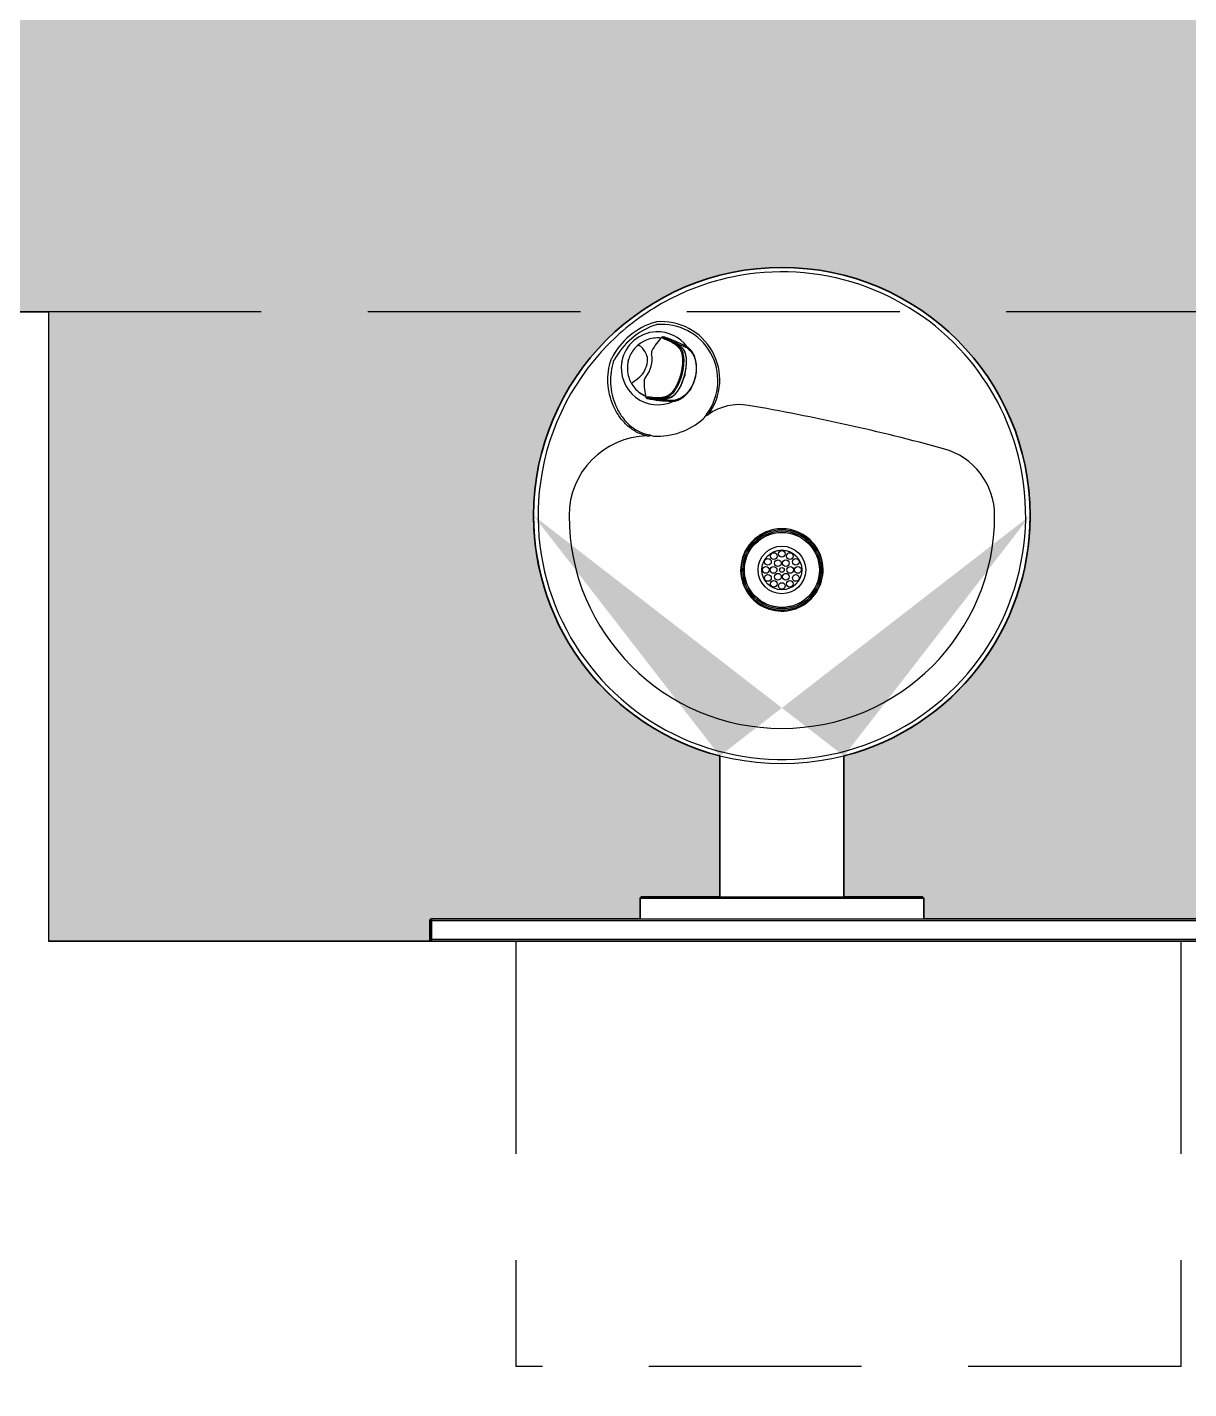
# Model space of a CAD drawing. Header units: inches. Extents: x 5931 to 10048, y 0 to 3185.
# Drawn here: x 8016.6 to 8049.35, y 1128.08 to 1166.48 of the extents above; entities that cross this region are included whole.
import ezdxf

# ---------------------------------------------------------------- set-up
doc = ezdxf.new("R2010")
doc.units = ezdxf.units.IN
doc.header["$LTSCALE"] = 48
doc.header["$MEASUREMENT"] = 0
doc.linetypes.add('HIDDEN2', pattern=[0.1875, 0.125, -0.0625])
doc.linetypes.add('HMWD-XFP$0$HIDDEN2', pattern=[0.1875, 0.125, -0.0625])
for name, color, linetype in [('A-Flor-Case-Full Height', 8, 'Continuous'), ('A-Flor-Pattern', 8, 'Continuous'), ('A-Flor-Pfix', 8, 'Continuous'), ('A-Flor-Soffit', 8, 'HIDDEN2'), ('A-Wall-Full', 8, 'Continuous')]:
    doc.layers.add(name, color=color, linetype=linetype)
doc.layers.add('S-Detl-Wide', color=8, linetype='Continuous', lineweight=35)

# ---------------------------------------------------------------- blocks, each defined once
blk = doc.blocks.new('HMWD-XFP$0$15-P-EDF')
at = {"linetype": 'HMWD-XFP$0$HIDDEN2'}
for p, q in [((-1.927, 12), (16.823, 12)), ((-1.927, 0), (-1.927, 12)), ((16.823, 0), (16.823, 12))]:
    blk.add_line(p, q, dxfattribs=at)
for p, q in [((-19.198, 0), (19.198, 0)), ((19.198, -0.052), (19.198, 0)), ((19.214, 0), (19.214, -0.573)), ((19.25, 0), (19.214, 0)), ((19.25, 0), (19.25, -0.573)), ((19.198, -0.052), (-19.198, -0.052)), ((19.204, -0.046), (19.198, -0.046)), ((19.198, -0.573), (19.198, -0.052)), ((19.204, -0.579), (19.204, -0.046)), ((-19.198, -0.573), (19.198, -0.573)), ((19.198, -0.625), (-19.198, -0.625)), ((5.322, -0.625), (5.322, -1.198)), ((13.322, -1.198), (13.322, -0.625)), ((19.198, -0.625), (19.198, -0.573)), ((19.198, -0.579), (19.204, -0.579)), ((19.198, -0.625), (19.204, -0.625)), ((19.204, -0.588), (19.204, -0.579)), ((19.204, -0.625), (19.204, -0.625)), ((19.204, -0.625), (19.204, -0.625)), ((19.204, -0.625), (19.204, -0.625)), ((19.25, -0.579), (19.25, -0.573)), ((5.322, -1.198), (13.322, -1.198)), ((13.27, -1.25), (5.373, -1.25)), ((7.572, -1.25), (7.572, -5.222)), ((11.072, -5.222), (11.072, -1.25)), ((12.439, -15.252), (12.696, -15.278)), ((12.502, -15.227), (12.455, -15.225)), ((12.455, -15.225), (12.594, -15.238)), ((12.501, -15.319), (12.59, -15.329)), ((12.507, -15.227), (12.502, -15.227)), ((12.619, -15.237), (12.507, -15.227)), ((12.59, -15.329), (12.59, -15.329)), ((12.59, -15.329), (12.591, -15.329)), ((12.594, -15.238), (12.715, -15.249)), ((12.61, -15.351), (12.611, -15.351)), ((12.611, -15.351), (12.611, -15.351)), ((12.69, -15.243), (12.619, -15.237)), ((12.781, -15.252), (12.69, -15.243)), ((12.705, -15.279), (12.696, -15.278)), ((12.723, -15.28), (12.705, -15.279)), ((12.723, -15.25), (12.715, -15.249)), ((12.741, -15.252), (12.723, -15.25)), ((12.781, -15.252), (12.723, -15.25)), ((12.764, -15.295), (12.919, -15.308)), ((12.764, -15.295), (12.861, -15.305)), ((12.861, -15.305), (12.927, -15.311)), ((12.861, -15.305), (12.861, -15.305)), ((12.879, -15.325), (12.88, -15.325)), ((12.88, -15.325), (13.036, -15.338)), ((12.919, -15.308), (12.921, -15.308)), ((13.018, -15.319), (12.921, -15.308)), ((12.927, -15.311), (13.018, -15.319)), ((13.122, -15.306), (13.121, -15.306)), ((13.122, -15.306), (13.122, -15.306)), ((13.561, -15.741), (13.484, -15.794)), ((12.114, -15.798), (12.062, -15.963)), ((12.064, -15.957), (12.074, -15.96)), ((12.143, -15.978), (12.175, -15.986)), ((13.254, -15.992), (13.207, -16.058)), ((13.254, -15.992), (13.261, -15.983)), ((13.281, -15.963), (13.261, -15.983)), ((13.484, -15.794), (13.484, -15.794)), ((13.575, -15.749), (13.609, -15.818)), ((13.109, -16.431), (13.109, -16.433)), ((13.109, -16.433), (13.114, -16.468)), ((13.114, -16.468), (13.125, -16.502)), ((13.658, -16.348), (13.644, -16.4)), ((14.055, -16.387), (14.065, -16.373)), ((14.14, -16.399), (14.127, -16.428)), ((12.281, -16.86), (12.044, -16.755)), ((12.045, -16.787), (12.172, -16.844)), ((12.045, -16.787), (12.087, -16.809)), ((12.087, -16.809), (12.091, -16.81)), ((12.091, -16.81), (12.194, -16.857)), ((12.213, -16.763), (12.132, -16.728)), ((12.172, -16.844), (12.283, -16.893)), ((12.194, -16.857), (12.342, -16.924)), ((12.214, -16.763), (12.213, -16.763)), ((12.215, -16.764), (12.214, -16.763)), ((12.243, -16.754), (12.242, -16.753)), ((12.243, -16.755), (12.243, -16.754)), ((12.281, -16.86), (12.289, -16.863)), ((12.283, -16.893), (12.291, -16.897)), ((12.289, -16.863), (12.306, -16.871)), ((12.49, -16.943), (12.348, -16.878)), ((12.438, -16.917), (12.348, -16.878)), ((13.203, -16.662), (13.243, -16.711)), ((13.243, -16.711), (13.299, -16.767)), ((13.299, -16.767), (13.351, -16.798)), ((13.475, -16.711), (13.412, -16.778)), ((12.291, -16.897), (12.308, -16.904)), ((12.291, -16.897), (12.342, -16.924)), ((12.439, -16.917), (12.438, -16.917)), ((12.498, -16.944), (12.439, -16.917)), ((12.465, -16.909), (12.464, -16.908)), ((12.607, -16.974), (12.465, -16.909)), ((12.491, -16.943), (12.49, -16.943)), ((12.491, -16.943), (12.581, -16.982)), ((12.581, -16.982), (12.498, -16.944)), ((12.665, -17.044), (12.666, -17.044)), ((12.677, -17.046), (12.71, -17.037)), ((12.85, -17.39), (12.864, -17.384)), ((12.888, -17.46), (12.86, -17.466))]:
    blk.add_line(p, q)
for centre, radius in [((9.322, -12), 7), ((9.322, -10.469), 1.14), ((9.322, -10.469), 1.1), ((9.322, -10.469), 1.062), ((9.322, -10.469), 1.057), ((9.322, -10.469), 0.671), ((9.322, -10.469), 0.563), ((9.095, -10.076), 0.0938), ((9.322, -10.016), 0.0938), ((9.549, -10.076), 0.0938), ((8.93, -10.242), 0.0938), ((9.212, -10.278), 0.0938), ((9.432, -10.278), 0.0938), ((9.714, -10.242), 0.0938), ((8.869, -10.469), 0.0938), ((8.93, -10.695), 0.0938), ((9.089, -10.469), 0.0938), ((9.212, -10.659), 0.0938), ((9.322, -10.469), 0.066), ((9.432, -10.659), 0.0937), ((9.555, -10.469), 0.0938), ((9.714, -10.695), 0.0938), ((9.775, -10.469), 0.0938), ((9.095, -10.861), 0.0938), ((9.322, -10.922), 0.0938), ((9.549, -10.861), 0.0938)]:
    blk.add_circle(centre, radius)
for centre, radius, start, end in [((19.198, -0.573), 0.0515, 270, 0), ((19.198, -0.573), 0.0156, 270, 0), ((19.204, -0.579), 0.0455, 270, 0), ((5.373, -1.198), 0.0515, 180, 270), ((13.27, -1.198), 0.0515, 270, 0), ((9.322, -12), 6.875, 352.1436, 194.079), ((9.322, -12), 6, 0, 180), ((9.322, -10.469), 1.162, 352.1436, 194.079), ((9.322, -10.469), 1.162, 194.079, 221.4042), ((9.322, -10.469), 1.162, 312.8325, 352.1436), ((9.321, -10.47), 1.161, 221.3846, 270.0414), ((9.322, -10.469), 1.162, 281.8715, 296.4699), ((9.322, -10.469), 1.162, 296.4699, 312.8325), ((9.322, -10.469), 1.162, 270, 281.8715), ((5.277, -12), 1.955, 180, 254.737), ((13.072, -12), 2.25, 271.2948, 0), ((9.322, -12), 6.875, 312.8325, 352.1436), ((9.322, -12), 6.875, 194.079, 221.4042), ((20.249, 42.865), 58.827, 254.73704, 260.23444), ((12.822, -16.156), 1.914, 86.5577, 132.285), ((12.907, -14.585), 0.34, 64.0026, 84.8983), ((10.525, -13.631), 1.5, 260.2344, 305.3799), ((12.715, -15.829), 1.643, 143.5618, 275.0513), ((12.713, -15.811), 1.585, 143.9376, 274.9556), ((11.85, -15.081), 0.464, 132.8677, 154.1916), ((12.822, -16.156), 1.028, 349.2554, 115.5702), ((12.827, 7.69), 22.92, 268.925, 269.03), ((12.707, -16.103), 0.81, 86.001, 104.7253), ((12.586, -15.354), 0.0253, 6.6082, 78.9176), ((12.801, -16.179), 0.876, 89.3728, 103.9006), ((12.596, -16.82), 1.545, 78.058, 85.2632), ((12.651, -16.674), 1.425, 81.0956, 86.3646), ((12.653, -17.164), 1.916, 75.8667, 86.1716), ((12.801, -16.179), 0.876, 86.1143, 89.3728), ((12.858, -15.327), 0.0226, 5.2731, 80.7492), ((12.651, -16.674), 1.425, 75.2073, 81.0956), ((8.149, -70.604), 55.521, 84.8621, 84.9729), ((13.014, -15.34), 0.022, 5.4723, 80.7592), ((11.482, -15.761), 1.726, 358.46, 14.6528), ((12.822, -16.156), 0.857, 53.5284, 66.7753), ((13.296, -15.515), 0.0589, 53.7146, 78.3573), ((12.822, -16.155), 0.855, 28.3409, 53.5032), ((13.7, -16.383), 1.691, 165.1999, 171.2667), ((13.807, -16.416), 0.825, 141.7578, 189.9815), ((13.809, -16.416), 0.7, 149.284, 181.2538), ((13.067, -15.801), 0.14, 311.434, 357.3561), ((14.35, -17.047), 1.523, 124.6876, 134.6189), ((12.822, -16.158), 0.857, 10.9845, 23.3506), ((12.825, -16.157), 0.854, 347.0571, 10.9894), ((12.198, -15.379), 2.113, 288.3939, 331.524), ((12.836, -16.172), 1.012, 272.2889, 349.7032), ((12.342, -15.544), 1.992, 285.9098, 333.6819), ((13.666, -16.337), 0.565, 196.9215, 215.0828), ((12.825, -16.157), 0.855, 319.5551, 343.4792), ((9.322, -12), 6.875, 221.4042, 281.8715), ((12.822, -16.156), 1.028, 216.2877, 272.7302), ((1.081, -36.968), 22.968, 61.5246, 61.6294), ((12.697, -16.145), 0.812, 225.8753, 244.5535), ((12.223, -16.74), 0.0253, 251.6544, 323.9915), ((12.815, -16.127), 0.875, 226.7125, 241.2319), ((12.815, -16.127), 0.875, 241.2319, 244.4975), ((11.448, -15.827), 1.745, 315.8705, 331.825), ((12.885, -16.6), 0.115, 334.687, 17.7311), ((12.822, -16.157), 0.856, 292.4462, 313.5488), ((12.969, -15.508), 1.544, 244.6565, 249.4564), ((13.219, -15.063), 2.057, 244.7767, 254.3997), ((9.322, -12), 6.875, 296.4699, 312.8325), ((12.969, -15.508), 1.544, 249.4564, 254.9461), ((12.446, -16.896), 0.0226, 249.8395, 325.3417), ((12.589, -16.961), 0.022, 249.8381, 325.0998), ((12.822, -16.156), 0.857, 263.8509, 292.4186), ((12.633, -16.709), 0.289, 296.6682, 297.2477), ((12.876, -17.207), 0.024, 89.7411, 97.1973), ((9.319, -11.991), 6.884, 281.8814, 296.4601)]:
    blk.add_arc(centre, radius, start, end)
blk.add_ellipse((12.638, -16.127), major_axis=(1.022, -0.21), ratio=0.821074, start_param=6.207806, end_param=6.269799)
for points, knots in [([(13.123, -14.249), (13.103, -14.25), (13.084, -14.251), (13.06, -14.254), (13.055, -14.255), (13.046, -14.258), (13.041, -14.259), (13.036, -14.264), (13.036, -14.266), (13.039, -14.27), (13.041, -14.271), (13.047, -14.275), (13.051, -14.277), (13.056, -14.279)], [0, 0, 0, 0, 0.5, 0.5, 0.625, 0.625, 0.75, 0.75, 0.8125, 0.8125, 0.875, 0.875, 1, 1, 1, 1]), ([(14.065, -16.373), (14.1, -16.268), (14.124, -16.161), (14.152, -15.945), (14.156, -15.835), (14.145, -15.618), (14.13, -15.511), (14.081, -15.3), (14.047, -15.196), (13.962, -14.999), (13.91, -14.905), (13.788, -14.727), (13.716, -14.643), (13.596, -14.534), (13.554, -14.499), (13.464, -14.436), (13.416, -14.408), (13.27, -14.333), (13.166, -14.298), (13.056, -14.279)], [0, 0, 0, 0, 0.125, 0.125, 0.25, 0.25, 0.375, 0.375, 0.5, 0.5, 0.625, 0.625, 0.75, 0.75, 0.8125, 0.8125, 0.875, 0.875, 1, 1, 1, 1]), ([(13.123, -14.249), (13.232, -14.274), (13.338, -14.315), (13.484, -14.395), (13.531, -14.425), (13.62, -14.491), (13.663, -14.527), (13.784, -14.641), (13.854, -14.724), (13.978, -14.905), (14.032, -15.003), (14.119, -15.204), (14.153, -15.308), (14.204, -15.523), (14.219, -15.632), (14.231, -15.851), (14.227, -15.963), (14.199, -16.184), (14.175, -16.293), (14.14, -16.399)], [0, 0, 0, 0, 0.125, 0.125, 0.1875, 0.1875, 0.25, 0.25, 0.375, 0.375, 0.5, 0.5, 0.625, 0.625, 0.75, 0.75, 0.875, 0.875, 1, 1, 1, 1]), ([(11.432, -14.879), (11.437, -14.87), (11.441, -14.861), (11.447, -14.848), (11.448, -14.843), (11.45, -14.836), (11.45, -14.834), (11.45, -14.829), (11.448, -14.827), (11.441, -14.826), (11.436, -14.828), (11.427, -14.832), (11.423, -14.835), (11.41, -14.842), (11.402, -14.848), (11.394, -14.854)], [0, 0, 0, 0, 0.25, 0.25, 0.375, 0.375, 0.4375, 0.4375, 0.5, 0.5, 0.625, 0.625, 0.75, 0.75, 1, 1, 1, 1]), ([(12.044, -16.755), (11.979, -16.724), (11.922, -16.677), (11.829, -16.556), (11.793, -16.484), (11.723, -16.244), (11.726, -16.057), (11.818, -15.704), (11.908, -15.54), (12.087, -15.366), (12.153, -15.32), (12.293, -15.261), (12.367, -15.247), (12.439, -15.252)], [0, 0, 0, 0, 0.125, 0.125, 0.25, 0.25, 0.5, 0.5, 0.75, 0.75, 0.875, 0.875, 1, 1, 1, 1]), ([(12.455, -15.225), (12.44, -15.225), (12.411, -15.224), (12.366, -15.227), (12.322, -15.235), (12.272, -15.249), (12.216, -15.271), (12.141, -15.31), (12.046, -15.38), (11.931, -15.505), (11.819, -15.694), (11.742, -15.925), (11.718, -16.16), (11.737, -16.351), (11.782, -16.493), (11.828, -16.584), (11.872, -16.647), (11.917, -16.698), (11.959, -16.735), (11.987, -16.753), (11.993, -16.757)], [0, 0, 0, 0, 0.0246354, 0.0492773, 0.0739112, 0.0985445, 0.1338218, 0.1690973, 0.2300507, 0.3105693, 0.4101765, 0.526445, 0.6291279, 0.7228716, 0.7903183, 0.8448043, 0.8773793, 0.9099558, 0.9549754, 0.9666441, 0.9666441, 0.9666441, 0.9666441]), ([(12.074, -15.96), (12.076, -15.954), (12.079, -15.943), (12.083, -15.926), (12.088, -15.909), (12.093, -15.893), (12.098, -15.876), (12.104, -15.859), (12.109, -15.843), (12.115, -15.827), (12.12, -15.81), (12.126, -15.794), (12.132, -15.778), (12.138, -15.763), (12.145, -15.747), (12.162, -15.704), (12.193, -15.636), (12.241, -15.552), (12.291, -15.478), (12.332, -15.431), (12.361, -15.402), (12.378, -15.387), (12.395, -15.373), (12.413, -15.36), (12.43, -15.349), (12.448, -15.339), (12.466, -15.331), (12.483, -15.324), (12.495, -15.321), (12.501, -15.319)], [0, 0, 0, 0, 0.017681, 0.035366, 0.053053, 0.070739, 0.088425, 0.10611, 0.123792, 0.141475, 0.159156, 0.176838, 0.19452, 0.212202, 0.229884, 0.247566, 0.359232, 0.470887, 0.580045, 0.689218, 0.723741, 0.758266, 0.792793, 0.827321, 0.861852, 0.896391, 0.930938, 0.96548, 1, 1, 1, 1]), ([(12.493, -15.321), (12.463, -15.331), (12.416, -15.348), (12.349, -15.402), (12.301, -15.454), (12.26, -15.507), (12.218, -15.572), (12.168, -15.666), (12.129, -15.748), (12.115, -15.796), (12.114, -15.798)], [0, 0, 0, 0, 0.192558, 0.347359, 0.464655, 0.550323, 0.659695, 0.806694, 0.991171, 1, 1, 1, 1]), ([(12.143, -15.978), (12.144, -15.975), (12.146, -15.969), (12.148, -15.959), (12.152, -15.947), (12.156, -15.931), (12.162, -15.91), (12.171, -15.883), (12.182, -15.849), (12.198, -15.805), (12.22, -15.751), (12.25, -15.684), (12.293, -15.602), (12.353, -15.507), (12.416, -15.434), (12.472, -15.387), (12.509, -15.362), (12.543, -15.344), (12.566, -15.336), (12.581, -15.331), (12.587, -15.33), (12.59, -15.329)], [0, 0, 0, 0, 0.008857, 0.018484, 0.030773, 0.047077, 0.068373, 0.095839, 0.131662, 0.177703, 0.23687, 0.312, 0.409238, 0.539267, 0.704734, 0.781511, 0.858283, 0.913864, 0.969444, 0.984722, 1, 1, 1, 1]), ([(12.175, -15.986), (12.175, -15.986), (12.175, -15.985), (12.176, -15.982), (12.177, -15.979), (12.178, -15.977), (12.178, -15.973), (12.179, -15.97), (12.18, -15.967), (12.181, -15.963), (12.182, -15.959), (12.184, -15.954), (12.185, -15.949), (12.187, -15.944), (12.188, -15.938), (12.19, -15.931), (12.193, -15.924), (12.195, -15.916), (12.198, -15.908), (12.2, -15.899), (12.204, -15.889), (12.207, -15.878), (12.211, -15.866), (12.216, -15.853), (12.221, -15.839), (12.226, -15.824), (12.233, -15.807), (12.24, -15.79), (12.247, -15.771), (12.256, -15.751), (12.266, -15.729), (12.276, -15.706), (12.288, -15.682), (12.302, -15.655), (12.317, -15.627), (12.335, -15.597), (12.355, -15.566), (12.378, -15.533), (12.404, -15.5), (12.431, -15.468), (12.46, -15.439), (12.488, -15.414), (12.515, -15.395), (12.539, -15.38), (12.561, -15.368), (12.58, -15.36), (12.596, -15.355), (12.606, -15.352), (12.61, -15.351)], [0, 0, 0, 0, 0.001169, 0.004149, 0.00718, 0.010284, 0.013467, 0.016783, 0.02036, 0.024325, 0.028731, 0.033582, 0.0389, 0.044731, 0.051123, 0.058125, 0.06577, 0.074086, 0.083145, 0.093045, 0.103897, 0.115798, 0.12879, 0.142915, 0.15827, 0.175004, 0.193237, 0.213083, 0.234681, 0.25828, 0.283612, 0.310864, 0.340624, 0.373472, 0.409908, 0.450021, 0.494296, 0.543166, 0.597593, 0.654931, 0.712459, 0.768356, 0.820454, 0.86674, 0.907709, 0.944259, 0.977305, 1, 1, 1, 1]), ([(12.502, -15.227), (12.491, -15.226), (12.469, -15.225), (12.448, -15.225), (12.438, -15.226)], [0, 0, 0, 0, 0.01822229, 0.03384806, 0.03384806, 0.03384806, 0.03384806]), ([(12.611, -15.351), (12.642, -15.343), (12.703, -15.331), (12.792, -15.322), (12.851, -15.323), (12.879, -15.325)], [0, 0, 0, 0, 0.328714, 0.67548, 1, 1, 1, 1]), ([(12.723, -15.25), (12.723, -15.25), (12.721, -15.25), (12.719, -15.251), (12.717, -15.252), (12.715, -15.253), (12.713, -15.255), (12.711, -15.257), (12.71, -15.259), (12.708, -15.263), (12.706, -15.267), (12.705, -15.273), (12.705, -15.277), (12.705, -15.279)], [0, 0, 0, 0, 0.0749, 0.149987, 0.225091, 0.300134, 0.375127, 0.450135, 0.525168, 0.600188, 0.733417, 0.866808, 1, 1, 1, 1]), ([(12.921, -15.308), (12.923, -15.308), (12.929, -15.309), (12.936, -15.31), (12.944, -15.31), (12.951, -15.311), (12.957, -15.311), (12.964, -15.311), (12.97, -15.311), (12.976, -15.311), (12.981, -15.312), (12.987, -15.311), (12.996, -15.311), (13.008, -15.31), (13.018, -15.308), (13.023, -15.306), (13.025, -15.304), (13.023, -15.301), (13.021, -15.299), (13.018, -15.298), (13.016, -15.297), (13.015, -15.297)], [0, 0, 0, 0, 0.030713, 0.06143, 0.092149, 0.122868, 0.153584, 0.184299, 0.215013, 0.245726, 0.27644, 0.307153, 0.337866, 0.460955, 0.584039, 0.679096, 0.774152, 0.847611, 0.921069, 0.960534, 1, 1, 1, 1]), ([(13.018, -15.319), (13.02, -15.319), (13.026, -15.319), (13.033, -15.32), (13.041, -15.321), (13.048, -15.321), (13.06, -15.322), (13.075, -15.323), (13.094, -15.323), (13.11, -15.322), (13.123, -15.321), (13.131, -15.319), (13.135, -15.316), (13.135, -15.313), (13.132, -15.311), (13.129, -15.309), (13.126, -15.308), (13.123, -15.307), (13.122, -15.306)], [0, 0, 0, 0, 0.026385, 0.05277, 0.079155, 0.10554, 0.131925, 0.216857, 0.301791, 0.404175, 0.506559, 0.609181, 0.711805, 0.793974, 0.876143, 0.917429, 0.958714, 1, 1, 1, 1]), ([(13.036, -15.338), (13.039, -15.338), (13.044, -15.339), (13.052, -15.34), (13.06, -15.34), (13.067, -15.341), (13.079, -15.341), (13.096, -15.342), (13.115, -15.342), (13.131, -15.342), (13.145, -15.34), (13.151, -15.338), (13.154, -15.337), (13.154, -15.337)], [0, 0, 0, 0, 0.026427, 0.0528542, 0.0792814, 0.1057088, 0.1321362, 0.2171237, 0.3021129, 0.4045725, 0.5070322, 0.6096498, 0.6412579, 0.6412579, 0.6412579, 0.6412579]), ([(13.154, -15.337), (13.155, -15.336), (13.157, -15.335), (13.157, -15.333), (13.156, -15.332)], [0.6412579, 0.6412579, 0.6412579, 0.6412579, 0.7122672, 0.7829081, 0.7829081, 0.7829081, 0.7829081]), ([(13.308, -15.457), (13.296, -15.448), (13.271, -15.43), (13.23, -15.405), (13.192, -15.385), (13.168, -15.373), (13.16, -15.37)], [0, 0, 0, 0, 0.0757298, 0.157475, 0.2452373, 0.2934107, 0.2934107, 0.2934107, 0.2934107]), ([(12.029, -16.127), (12.023, -16.162), (12.015, -16.22), (12.01, -16.303), (12.009, -16.377), (12.014, -16.456), (12.03, -16.547), (12.055, -16.622), (12.076, -16.658), (12.082, -16.668)], [0, 0, 0, 0, 0.1238335, 0.2416622, 0.3278957, 0.4383041, 0.5869751, 0.7741204, 0.852657, 0.852657, 0.852657, 0.852657]), ([(12.132, -16.728), (12.129, -16.725), (12.125, -16.721), (12.119, -16.714), (12.113, -16.707), (12.107, -16.7), (12.101, -16.692), (12.095, -16.684), (12.09, -16.676), (12.085, -16.667), (12.08, -16.658), (12.075, -16.649), (12.07, -16.639), (12.066, -16.629), (12.062, -16.619), (12.058, -16.609), (12.054, -16.598), (12.05, -16.587), (12.047, -16.576), (12.038, -16.544), (12.027, -16.487), (12.019, -16.399), (12.019, -16.303), (12.025, -16.226), (12.032, -16.172), (12.036, -16.142), (12.041, -16.111), (12.047, -16.081), (12.053, -16.051), (12.059, -16.02), (12.066, -15.99), (12.072, -15.97), (12.074, -15.96)], [0, 0, 0, 0, 0.017189, 0.034385, 0.051587, 0.068792, 0.085999, 0.103206, 0.12041, 0.137612, 0.154811, 0.172009, 0.189205, 0.206401, 0.223598, 0.240794, 0.257989, 0.275185, 0.29238, 0.309574, 0.418283, 0.526978, 0.63719, 0.747413, 0.778984, 0.810555, 0.842126, 0.873697, 0.90527, 0.936848, 0.968428, 1, 1, 1, 1]), ([(12.213, -16.763), (12.211, -16.76), (12.207, -16.756), (12.2, -16.75), (12.194, -16.743), (12.188, -16.735), (12.182, -16.728), (12.171, -16.712), (12.154, -16.686), (12.134, -16.643), (12.117, -16.59), (12.103, -16.53), (12.094, -16.467), (12.089, -16.392), (12.09, -16.312), (12.096, -16.232), (12.104, -16.169), (12.112, -16.12), (12.119, -16.082), (12.126, -16.052), (12.131, -16.029), (12.135, -16.011), (12.138, -15.998), (12.141, -15.987), (12.143, -15.981), (12.143, -15.978)], [0, 0, 0, 0, 0.016352, 0.032703, 0.049055, 0.065407, 0.08176, 0.098112, 0.164798, 0.231486, 0.316202, 0.400923, 0.477201, 0.553471, 0.662696, 0.744127, 0.808278, 0.85803, 0.896633, 0.92649, 0.949626, 0.967311, 0.980646, 0.990879, 1, 1, 1, 1]), ([(12.242, -16.753), (12.239, -16.751), (12.232, -16.744), (12.221, -16.731), (12.208, -16.715), (12.195, -16.695), (12.182, -16.671), (12.169, -16.643), (12.156, -16.609), (12.145, -16.57), (12.136, -16.527), (12.129, -16.483), (12.125, -16.44), (12.123, -16.402), (12.123, -16.366), (12.123, -16.333), (12.124, -16.303), (12.126, -16.276), (12.128, -16.25), (12.13, -16.227), (12.133, -16.205), (12.135, -16.185), (12.138, -16.166), (12.141, -16.149), (12.143, -16.133), (12.146, -16.118), (12.148, -16.105), (12.151, -16.093), (12.153, -16.082), (12.155, -16.071), (12.157, -16.062), (12.159, -16.053), (12.161, -16.046), (12.162, -16.038), (12.164, -16.032), (12.165, -16.026), (12.166, -16.02), (12.168, -16.015), (12.169, -16.011), (12.17, -16.007), (12.171, -16.003), (12.172, -15.999), (12.172, -15.996), (12.173, -15.993), (12.174, -15.99), (12.175, -15.988), (12.175, -15.987), (12.175, -15.986)], [0, 0, 0, 0, 0.021819, 0.054227, 0.090202, 0.130204, 0.174678, 0.223991, 0.278116, 0.335975, 0.396102, 0.454982, 0.506619, 0.552645, 0.593842, 0.630917, 0.664102, 0.694023, 0.721353, 0.746763, 0.770284, 0.791785, 0.811522, 0.829634, 0.846241, 0.861466, 0.875438, 0.888255, 0.899998, 0.91075, 0.9206, 0.929633, 0.937925, 0.945524, 0.952459, 0.958776, 0.96453, 0.969769, 0.974531, 0.978828, 0.982691, 0.986231, 0.989585, 0.992823, 0.995957, 0.999013, 1, 1, 1, 1]), ([(13.832, -16.35), (13.832, -16.35), (13.832, -16.35), (13.832, -16.35), (13.832, -16.35), (13.832, -16.35), (13.832, -16.35), (13.832, -16.35), (13.832, -16.35), (13.832, -16.35), (13.832, -16.35), (13.832, -16.35), (13.832, -16.35), (13.832, -16.35), (13.832, -16.35), (13.832, -16.35), (13.832, -16.35), (13.832, -16.35), (13.832, -16.35), (13.832, -16.351), (13.832, -16.351), (13.832, -16.351), (13.831, -16.352), (13.831, -16.352), (13.831, -16.353)], [0, 0, 0, 0, 0.000553, 0.000553, 0.000553, 0.001263, 0.001263, 0.001263, 0.00253, 0.00253, 0.00253, 0.006782, 0.006782, 0.006782, 0.026933, 0.026933, 0.026933, 0.106955, 0.106955, 0.106955, 0.426593, 0.426593, 0.426593, 1, 1, 1, 1]), ([(12.031, -16.778), (12.044, -16.786), (12.062, -16.797), (12.082, -16.806), (12.087, -16.809)], [0.96609662, 0.96609662, 0.96609662, 0.96609662, 0.99065937, 1, 1, 1, 1]), ([(12.464, -16.908), (12.439, -16.896), (12.387, -16.868), (12.314, -16.817), (12.266, -16.776), (12.243, -16.755)], [0, 0, 0, 0, 0.326337, 0.672224, 1, 1, 1, 1]), ([(12.289, -16.863), (12.289, -16.864), (12.288, -16.866), (12.286, -16.869), (12.285, -16.872), (12.285, -16.875), (12.284, -16.878), (12.284, -16.881), (12.284, -16.884), (12.284, -16.888), (12.286, -16.891), (12.288, -16.895), (12.29, -16.896), (12.291, -16.897)], [0, 0, 0, 0, 0.074952, 0.150091, 0.225246, 0.300341, 0.375384, 0.450442, 0.525526, 0.600597, 0.733691, 0.866945, 1, 1, 1, 1]), ([(12.487, -16.941), (12.485, -16.941), (12.474, -16.937), (12.449, -16.928), (12.411, -16.914), (12.37, -16.898), (12.335, -16.883), (12.314, -16.874), (12.306, -16.871)], [0.428922, 0.428922, 0.428922, 0.428922, 0.4487295, 0.5730619, 0.7066547, 0.8298765, 0.9405572, 1, 1, 1, 1]), ([(13.351, -16.798), (13.36, -16.801), (13.369, -16.801), (13.39, -16.795), (13.4, -16.789), (13.412, -16.778)], [0, 0, 0, 0, 0.5, 0.5, 1, 1, 1, 1]), ([(12.568, -17), (12.568, -17), (12.57, -17), (12.572, -17), (12.574, -17), (12.577, -17), (12.579, -16.999), (12.58, -16.997), (12.578, -16.993), (12.572, -16.987), (12.56, -16.978), (12.544, -16.969), (12.529, -16.961), (12.518, -16.956), (12.505, -16.95), (12.496, -16.945), (12.491, -16.943)], [0, 0, 0, 0, 0.03109, 0.06218, 0.09327, 0.12436, 0.204779, 0.2852, 0.387912, 0.490626, 0.627172, 0.763726, 0.822791, 0.881859, 0.940933, 1, 1, 1, 1]), ([(12.57, -16.96), (12.57, -16.96), (12.57, -16.96), (12.569, -16.961), (12.567, -16.961), (12.564, -16.962), (12.561, -16.961), (12.559, -16.961), (12.559, -16.961)], [0.7811135, 0.7811135, 0.7811135, 0.7811135, 0.7831003, 0.837534, 0.8871544, 0.9325272, 0.9742282, 1, 1, 1, 1]), ([(12.665, -17.044), (12.659, -17.041), (12.64, -17.032), (12.609, -17.019), (12.583, -17.007), (12.57, -17.001), (12.568, -17)], [0, 0, 0, 0, 0.208484, 0.574602, 0.94072, 1, 1, 1, 1]), ([(12.666, -17.044), (12.667, -17.044), (12.669, -17.045), (12.672, -17.045), (12.674, -17.045), (12.676, -17.045), (12.679, -17.045), (12.681, -17.044), (12.682, -17.041), (12.679, -17.036), (12.671, -17.029), (12.658, -17.021), (12.642, -17.012), (12.624, -17.002), (12.608, -16.994), (12.593, -16.987), (12.585, -16.984), (12.581, -16.982)], [0, 0, 0, 0, 0.026937, 0.053875, 0.080812, 0.107749, 0.134687, 0.222043, 0.309402, 0.415059, 0.520717, 0.630935, 0.741155, 0.825838, 0.910518, 0.955259, 1, 1, 1, 1]), ([(12.709, -17.033), (12.708, -17.032), (12.706, -17.029), (12.699, -17.023), (12.686, -17.014), (12.67, -17.005), (12.651, -16.995), (12.634, -16.987), (12.619, -16.98), (12.611, -16.976), (12.607, -16.974)], [0.3551032, 0.3551032, 0.3551032, 0.3551032, 0.4145975, 0.5202794, 0.6305843, 0.7408885, 0.8256243, 0.910358, 0.9551791, 1, 1, 1, 1]), ([(12.709, -17.037), (12.71, -17.037), (12.71, -17.035), (12.709, -17.034), (12.709, -17.033)], [0.2500143, 0.2500143, 0.2500143, 0.2500143, 0.3089163, 0.3551032, 0.3551032, 0.3551032, 0.3551032])]:
    blk.add_open_spline(points, degree=3, knots=knots)
for points, weights in [([(12.439, -15.252), (12.439, -15.237), (12.446, -15.225), (12.455, -15.225)], [1.1981496421, 0.933947950133, 0.933950119316, 1.19815614965]), ([(12.513, -15.238), (12.511, -15.231), (12.507, -15.227), (12.502, -15.227)], [1.06235615472, 0.979214615207, 0.979214615093, 1.06235615438]), ([(12.507, -15.227), (12.511, -15.227), (12.515, -15.231), (12.518, -15.239)], [1.06235615289, 0.979639901983, 0.979216791132, 1.06108682034]), ([(12.59, -15.329), (12.6, -15.33), (12.608, -15.339), (12.61, -15.351)], [1.12539501322, 0.958201662259, 0.958201662259, 1.12539501322]), ([(12.591, -15.329), (12.601, -15.33), (12.609, -15.339), (12.611, -15.351)], [1.12531359046, 0.958228802919, 0.958228803178, 1.12531359124]), ([(12.715, -15.249), (12.704, -15.249), (12.696, -15.261), (12.696, -15.278)], [1.21349733879, 0.928834220744, 0.928834220403, 1.21349733777]), ([(12.741, -15.252), (12.731, -15.252), (12.723, -15.264), (12.723, -15.28)], [1.18325061422, 0.920142108129, 0.94035906157, 1.24390147454]), ([(12.861, -15.305), (12.871, -15.306), (12.878, -15.314), (12.879, -15.325)], [1.11184479151, 0.962718403551, 0.962718402831, 1.11184478935]), ([(13.015, -15.297), (12.997, -15.295), (12.985, -15.308), (12.988, -15.326)], [1.24083984259, 0.917592829164, 0.919734144032, 1.24726378719]), ([(12.045, -16.787), (12.037, -16.782), (12.036, -16.769), (12.044, -16.755)], [1.19803521293, 0.933953809546, 0.933988266852, 1.19813858485]), ([(12.087, -16.809), (12.091, -16.811), (12.097, -16.809), (12.102, -16.804)], [1.0623939324, 0.979202022491, 0.979202022534, 1.06239393253]), ([(12.091, -16.81), (12.095, -16.813), (12.101, -16.811), (12.106, -16.806)], [1.06175801522, 0.979413940872, 0.979413994927, 1.06175817738]), ([(12.121, -16.714), (12.122, -16.721), (12.126, -16.725), (12.132, -16.728)], [1.0000002771, 1.0001581376, 1.06776562998, 1.20282275426]), ([(12.242, -16.753), (12.234, -16.763), (12.223, -16.767), (12.213, -16.763)], [1.12546091892, 0.958179693692, 0.958179693692, 1.12546091892]), ([(12.214, -16.763), (12.224, -16.768), (12.235, -16.764), (12.243, -16.754)], [1.12529350168, 0.958179712409, 0.958235518068, 1.12546091866]), ([(12.281, -16.86), (12.272, -16.874), (12.273, -16.888), (12.283, -16.893)], [1.21342586095, 0.928858046521, 0.92885804635, 1.21342586044]), ([(12.306, -16.871), (12.298, -16.884), (12.298, -16.899), (12.308, -16.904)], [1.2438086593, 0.940382737652, 0.920172628125, 1.18317833072]), ([(12.439, -16.917), (12.448, -16.921), (12.458, -16.918), (12.465, -16.909)], [1.11180704648, 0.962712046117, 0.962730986912, 1.11186386887]), ([(12.568, -17), (12.551, -16.992), (12.547, -16.975), (12.559, -16.961)], [1.2438085048, 0.918730168568, 0.9187304984, 1.2438094943])]:
    blk.add_rational_spline(points, weights, degree=3)
for points, degree in [([(13.156, -15.332), (13.154, -15.324), (13.146, -15.316), (13.131, -15.309)], 3), ([(12.054, -15.996), (12.056, -15.983), (12.059, -15.97), (12.062, -15.957)], 3), ([(12.062, -15.957), (12.066, -15.941), (12.071, -15.925), (12.077, -15.91)], 3), ([(13.832, -16.348), (13.832, -16.349), (13.832, -16.35)], 2), ([(11.993, -16.757), (12.01, -16.768), (12.028, -16.777), (12.045, -16.787)], 3), ([(12.107, -16.701), (12.113, -16.708), (12.119, -16.715), (12.125, -16.722)], 3), ([(12.483, -16.937), (12.516, -16.948), (12.541, -16.955), (12.555, -16.958)], 3), ([(12.57, -16.959), (12.57, -16.959), (12.57, -16.96), (12.57, -16.96)], 3), ([(12.871, -17.183), (12.872, -17.183), (12.873, -17.183)], 2)]:
    blk.add_open_spline(points, degree=degree)
blk = doc.blocks.new('floor pattern 1st floor')
at = {"layer": 'A-Flor-Pattern'}
h = blk.add_hatch(dxfattribs=at)
h.set_pattern_fill('WOODS_BOARD_WIDE', color=256, scale=3, pattern_type=2)
h.set_pattern_definition([(0, (2343, 1229.155), (0, 6), []), (90, (2343, 1229.155), (-12, 12), [6, -42]), (90, (2367, 1235.155), (-12, 12), [6, -42])])
edge = h.paths.add_edge_path(flags=16)
edge.add_line((2149.545, 1020.632), (2161.545, 1020.632))
edge.add_ellipse((2161.545, 1015.632), major_axis=(-3.536, -3.536), ratio=1, start_angle=135, end_angle=225, ccw=False)
edge.add_line((2166.545, 1015.632), (2166.545, 984.632))
edge.add_ellipse((2161.545, 984.632), major_axis=(3.536, -3.536), ratio=1, start_angle=315, end_angle=405, ccw=False)
edge.add_line((2161.545, 979.632), (2156.545, 979.632))
edge.add_line((2156.545, 979.632), (2156.545, 955.632))
edge.add_line((2156.545, 955.632), (2147.545, 955.632))
edge.add_line((2147.545, 955.632), (2126.545, 955.632))
edge.add_line((2126.545, 955.632), (2126.545, 995.431))
edge.add_line((2126.545, 995.431), (2126.545, 1010.632))
edge.add_line((2126.545, 1010.632), (2144.545, 1010.632))
edge.add_line((2144.545, 1010.632), (2144.545, 1015.632))
edge.add_ellipse((2148.743, 1016.434), major_axis=(3.195, 3.195), ratio=0.85373, start_angle=38.5071, end_angle=141.4929, ccw=False)
edge = h.paths.add_edge_path(flags=16)
edge.add_ellipse((2192.347, 952.434), major_axis=(-3.192, 3.192), ratio=0.855373, start_angle=218.4535, end_angle=321.5465, ccw=False)
edge.add_line((2196.545, 951.632), (2196.532, 920.265))
edge.add_ellipse((2191.545, 920.632), major_axis=(-3.536, -3.536), ratio=1, start_angle=45, end_angle=130.7903, ccw=False)
edge.add_line((2191.545, 915.632), (2186.714, 915.632))
edge.add_line((2186.714, 915.632), (2186.545, 891.632))
edge.add_line((2186.545, 891.632), (2177.545, 891.632))
edge.add_line((2177.545, 891.632), (2156.545, 891.632))
edge.add_line((2156.545, 891.632), (2156.545, 931.431))
edge.add_line((2156.545, 931.431), (2156.545, 946.632))
edge.add_line((2156.545, 946.632), (2174.545, 946.632))
edge.add_line((2174.545, 946.632), (2174.545, 951.632))
edge.add_ellipse((2179.545, 951.632), major_axis=(3.536, -3.536), ratio=1, start_angle=135, end_angle=225, ccw=False)
edge.add_line((2179.545, 956.632), (2191.545, 956.632))
edge = h.paths.add_edge_path(flags=16)
edge.add_ellipse((2066.4, 1141.281), major_axis=(0, 0.0156), ratio=1, start_angle=270, end_angle=337.7307)
edge.add_line((2066.406, 1141.295), (2066.406, 1141.287))
edge.add_line((2066.406, 1141.287), (2066.406, 1140.753))
edge.add_line((2066.406, 1140.753), (2066.4, 1140.753))
edge.add_line((2066.4, 1140.753), (2066.4, 1140.707))
edge.add_line((2066.4, 1140.707), (2049.128, 1140.707))
edge.add_line((2049.128, 1140.707), (2045.1, 1140.707))
edge.add_line((2045.1, 1140.707), (2032.76, 1140.707))
edge.add_line((2032.76, 1140.707), (2030.378, 1140.707))
edge.add_line((2030.378, 1140.707), (2028.003, 1140.707))
edge.add_line((2028.003, 1140.707), (2028.003, 1140.753))
edge.add_line((2028.003, 1140.753), (2027.997, 1140.753))
edge.add_line((2027.997, 1140.753), (2027.997, 1141.287))
edge.add_line((2027.997, 1141.287), (2027.997, 1141.295))
edge.add_ellipse((2028.003, 1141.281), major_axis=(0, 0.0156), ratio=1, start_angle=22.2693, end_angle=90)
edge.add_line((2027.987, 1141.281), (2027.987, 1140.707))
edge.add_line((2027.987, 1140.707), (2027.951, 1140.707))
edge.add_line((2027.951, 1140.707), (2027.951, 1141.281))
edge.add_line((2027.951, 1141.281), (2027.951, 1141.287))
edge.add_ellipse((2027.997, 1141.287), major_axis=(0.0455, 0), ratio=1, start_angle=90, end_angle=180, ccw=False)
edge.add_line((2027.997, 1141.332), (2027.997, 1141.332))
edge.add_line((2027.997, 1141.332), (2028.003, 1141.332))
edge.add_line((2028.003, 1141.332), (2033.879, 1141.332))
edge.add_line((2033.879, 1141.332), (2033.879, 1141.906))
edge.add_ellipse((2033.931, 1141.906), major_axis=(0.0515, 0), ratio=1, start_angle=90, end_angle=180, ccw=False)
edge.add_line((2033.931, 1141.957), (2036.129, 1141.957))
edge.add_line((2036.129, 1141.957), (2036.129, 1145.929))
edge.add_ellipse((2037.879, 1152.707), major_axis=(7, 0), ratio=1, start_angle=180, end_angle=255.5225, ccw=False)
edge.add_ellipse((2037.879, 1152.707), major_axis=(7, 0), ratio=1, start_angle=0, end_angle=180, ccw=False)
edge.add_ellipse((2037.879, 1152.707), major_axis=(7, 0), ratio=1, start_angle=284.4775, end_angle=360, ccw=False)
edge.add_line((2039.629, 1145.929), (2039.629, 1141.957))
edge.add_line((2039.629, 1141.957), (2041.828, 1141.957))
edge.add_ellipse((2041.828, 1141.906), major_axis=(0.0515, 0), ratio=1, start_angle=360, end_angle=450, ccw=False)
edge.add_line((2041.879, 1141.906), (2041.879, 1141.332))
edge.add_line((2041.879, 1141.332), (2052.576, 1141.332))
edge.add_line((2052.576, 1141.332), (2052.576, 1141.906))
edge.add_ellipse((2052.628, 1141.906), major_axis=(0.0515, 0), ratio=1, start_angle=90, end_angle=180, ccw=False)
edge.add_line((2052.628, 1141.957), (2054.826, 1141.957))
edge.add_line((2054.826, 1141.957), (2054.826, 1145.929))
edge.add_ellipse((2056.576, 1152.707), major_axis=(7, 0), ratio=1, start_angle=180, end_angle=255.5225, ccw=False)
edge.add_ellipse((2056.576, 1152.707), major_axis=(7, 0), ratio=1, start_angle=0, end_angle=180, ccw=False)
edge.add_ellipse((2056.576, 1152.707), major_axis=(7, 0), ratio=1, start_angle=284.4775, end_angle=360, ccw=False)
edge.add_line((2058.326, 1145.929), (2058.326, 1141.957))
edge.add_line((2058.326, 1141.957), (2060.525, 1141.957))
edge.add_ellipse((2060.525, 1141.906), major_axis=(0.0515, 0), ratio=1, start_angle=360, end_angle=450, ccw=False)
edge.add_line((2060.576, 1141.906), (2060.576, 1141.332))
edge.add_line((2060.576, 1141.332), (2066.4, 1141.332))
edge.add_line((2066.4, 1141.332), (2066.406, 1141.332))
edge.add_line((2066.406, 1141.332), (2066.406, 1141.332))
edge.add_ellipse((2066.406, 1141.287), major_axis=(0.0455, 0), ratio=1, start_angle=360, end_angle=450, ccw=False)
edge.add_line((2066.451, 1141.287), (2066.451, 1141.281))
edge.add_line((2066.451, 1141.281), (2066.451, 1140.707))
edge.add_line((2066.451, 1140.707), (2066.415, 1140.707))
edge.add_line((2066.415, 1140.707), (2066.415, 1141.281))
edge = h.paths.add_edge_path(flags=16)
edge.add_ellipse((2444.829, 1074.381), major_axis=(-118.228, -0.039), ratio=0.670803, start_angle=0, end_angle=360)
h.paths.add_polyline_path([(2248.8, 1035.497), (2231.2, 1035.497), (2231.2, 1051.017), (2248.8, 1051.017)], flags=16)
h.paths.add_polyline_path([(2082.295, 971.082), (2080.545, 971.082), (2080.545, 1020.632), (2082.295, 1020.632)], flags=16)
h.paths.add_polyline_path([(2176.17, 1088.707), (2128.17, 1088.707), (2128.17, 1056.707), (2176.17, 1056.707)], flags=16)
h.paths.add_polyline_path([(2082.795, 1013.352), (2084.545, 1013.352), (2084.545, 889.632), (2082.795, 889.632)], flags=16)
h.paths.add_polyline_path([(2647.161, 890.632), (2647.911, 890.632), (2647.911, 885.007), (2647.161, 885.007)], flags=17)
h.paths.add_polyline_path([(2904.951, 1517.497), (2903.2, 1517.497), (2903.2, 1603.941), (2838.379, 1603.941), (2838.379, 1227.955), (2473.75, 1227.955), (2473.75, 1224.794), (2343.75, 1224.794), (2343.75, 1227.955), (2248.295, 1227.955), (2248.295, 1213.632), (2077.625, 1213.632), (2077.625, 1355.132), (2019.625, 1355.132), (2019.625, 1232.007), (2025.81, 1232.007), (2025.81, 1213.632), (2006.19, 1213.632), (2006.19, 1226.757), (1903.615, 1226.757), (1903.615, 1213.632), (1889.75, 1213.632), (1889.75, 1212.882), (1884.25, 1212.882), (1884.25, 1252.757), (1889.75, 1252.757), (1889.75, 1252.007), (1902, 1252.007), (1902, 1420.007), (1885.75, 1420.007), (1885.75, 1438.007), (1751.625, 1438.007), (1751.625, 1252.757), (1758.31, 1252.757), (1758.31, 1212.882), (1756.81, 1212.882), (1756.81, 1173.257), (1347.75, 1173.257), (1347.75, 1179.257), (1414.74, 1179.257), (1414.74, 1233.507), (1410.74, 1233.507), (1410.74, 1240.249), (1356.74, 1240.249), (1356.74, 1233.507), (1269.125, 1233.507), (1269.125, 1173.257), (980.455, 1173.257), (980.455, 1209.207), (835.81, 1209.207), (835.81, 1173.257), (707.377, 1173.257), (707.377, 1113.257), (1275.75, 1113.257), (1275.75, 1101.257), (1347.75, 1101.257), (1347.75, 1113.257), (1800.625, 1113.257), (1800.625, 1077.257), (1858.625, 1077.257), (1858.625, 1113.257), (1885.75, 1113.257), (1885.75, 1158.457), (2017.201, 1158.457), (2017.201, 1140.707), (2077.201, 1140.707), (2077.201, 1158.457), (2176.17, 1158.457), (2176.17, 1129.582), (2082.076, 1129.582), (2082.076, 1127.457), (2027.085, 1127.457), (2027.085, 1061.457), (2086.795, 1061.457), (2086.795, 1056.582), (2024.71, 1056.582), (2024.71, 987.132), (2072.795, 987.132), (2072.795, 1017.728), (2080.045, 1017.728), (2080.045, 890.632), (2059.81, 890.632), (2059.81, 885.007), (2386.001, 885.007), (2386.018, 985.891), (2427.006, 985.891), (2427.006, 986.51), (2501.031, 986.51), (2501.031, 985.891), (2542.018, 985.891), (2542.018, 885.007), (2647.161, 885.007), (2647.161, 1054.507), (2790.914, 1054.507), (2790.914, 1108.507), (2664.929, 1108.507), (2664.929, 1114.507), (2881.955, 1114.507), (2881.955, 1158.628), (2917.955, 1158.628), (2917.955, 1114.507), (2978.205, 1114.507), (2978.205, 1227.955), (2920.865, 1227.955), (2920.865, 1226.455), (2902.77, 1226.453), (2902.77, 1231.703), (2891.52, 1231.703), (2891.52, 1397.645), (2882.27, 1397.645), (2882.27, 1453.057), (2891.519, 1453.056), (2902.77, 1453.056), (2902.77, 1457.997), (2921.23, 1457.997), (2921.23, 1455.932), (2978.205, 1455.932), (2978.205, 1516.532), (2962.2, 1516.532), (2962.2, 1517.497)])
blk.add_lwpolyline([(1858.625, 1113.257), (1885.75, 1113.257), (1885.75, 1158.457), (2017.201, 1158.457), (2017.201, 1140.707), (2077.201, 1140.707), (2077.201, 1158.457), (2176.17, 1158.457), (2176.17, 1129.582), (2082.076, 1129.582), (2082.076, 1127.457), (2027.085, 1127.457), (2027.085, 1061.457), (2086.795, 1061.457), (2086.795, 1056.582), (2024.71, 1056.582), (2024.71, 987.132), (2072.795, 987.132), (2072.795, 1017.728), (2080.045, 1017.728), (2080.045, 890.632), (2059.81, 890.632), (2059.81, 885.007), (2386.001, 885.007)], dxfattribs=at)

msp = doc.modelspace()

# ---------------------------------------------------------------- linework, layer by layer
at = {"layer": 'A-Flor-Soffit'}
msp.add_line((8077.201, 1158.457), (8017.201, 1158.457), dxfattribs=at)
at = {"layer": 'A-Wall-Full'}
for p, q in [((8017.201, 1158.457), (7885.75, 1158.457)), ((8017.201, 1158.457), (8017.201, 1140.707)), ((8077.201, 1140.707), (8017.201, 1140.707)), ((8077.201, 1140.707), (8027.67, 1140.707))]:
    msp.add_line(p, q, dxfattribs=at)
at = {"layer": 'S-Detl-Wide', "extrusion": (0, 0, -1)}
msp.add_lwpolyline([(-8066.4, 1140.707), (-8049.128, 1140.707), (-8045.1, 1140.707), (-8032.76, 1140.707), (-8030.378, 1140.707), (-8028.003, 1140.707), (-8028.003, 1140.753), (-8027.997, 1140.753), (-8027.997, 1141.287), (-8027.997, 1141.295, -0.304446), (-8027.987, 1141.281), (-8027.987, 1140.707), (-8027.951, 1140.707), (-8027.951, 1141.281), (-8027.951, 1141.287, 0.414214), (-8027.997, 1141.332), (-8027.997, 1141.332), (-8028.003, 1141.332), (-8033.879, 1141.332), (-8033.879, 1141.906, 0.414214), (-8033.931, 1141.957), (-8036.129, 1141.957), (-8036.129, 1145.929, 0.341999), (-8030.879, 1152.707, 1), (-8044.879, 1152.707, 0.341999), (-8039.629, 1145.929), (-8039.629, 1141.957), (-8041.828, 1141.957, 0.414214), (-8041.879, 1141.906), (-8041.879, 1141.332), (-8052.576, 1141.332)], format="xyb", dxfattribs=at)

# ---------------------------------------------------------------- block references
at = {"layer": 'A-Flor-Case-Full Height'}
msp.add_blockref('floor pattern 1st floor', (6000, 0), dxfattribs=at)
at = {"layer": 'A-Flor-Pfix', "rotation": 180}
msp.add_blockref('HMWD-XFP$0$15-P-EDF', (8047.201, 1140.707), dxfattribs=at)

doc.saveas('drawing.dxf')
